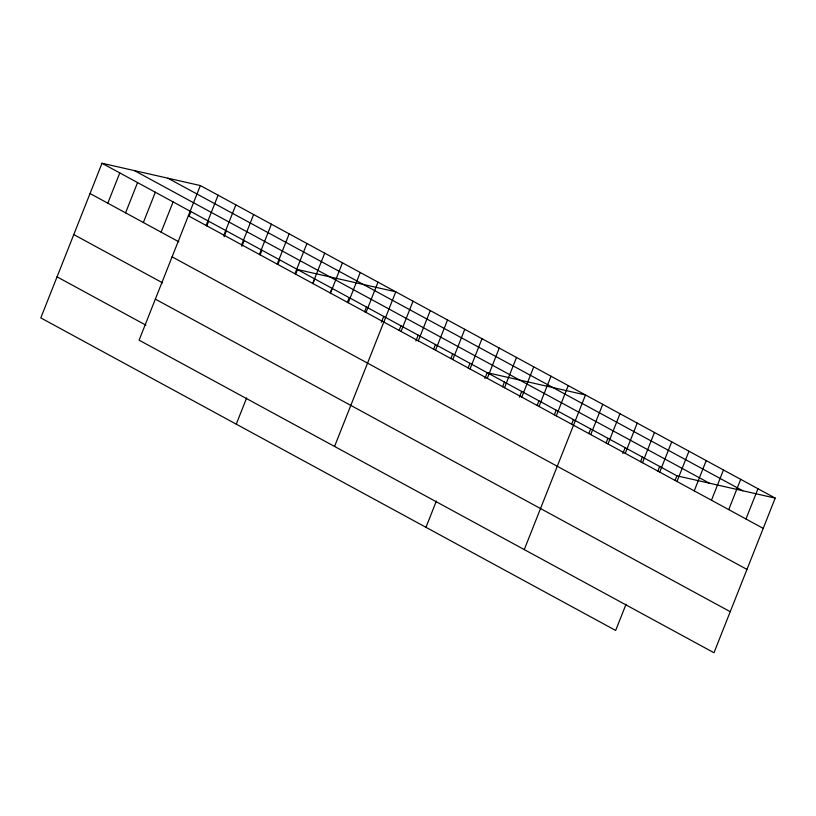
<?xml version="1.0" encoding="UTF-8"?>
<svg xmlns="http://www.w3.org/2000/svg" width="816" height="816" viewBox="0 0 816 816"><rect width="100%" height="100%" fill="white"/><g stroke="black" fill="none" stroke-linecap="round" stroke-linejoin="round"><path stroke-width="1.22" d="M200.328 185.548L139.097 340.17L713.98 652.739L775.2 498.107L200.328 185.548L102.02 163.261L40.8 317.893L615.672 630.452L626.056 604.238M107.804 203.184L119.789 172.931M125.582 212.854L137.557 182.59M143.351 222.513L155.326 192.25M161.119 232.172L173.094 201.909M189.026 216.23L190.862 211.568M206.111 225.471L218.096 195.208M206.795 225.889L208.631 221.228M223.88 235.13L235.865 204.867M224.104 236.711L226.399 230.887M241.648 244.79L253.633 214.526M241.873 246.371L244.178 240.557M259.417 254.449L271.402 224.186M260.1 254.867L261.946 250.216M277.185 264.109L289.17 233.845M277.868 264.527L279.715 259.876M294.953 273.768L306.938 243.505M236.263 424.167L246.636 397.943M295.637 274.196L297.483 269.535L395.78 291.812L334.56 446.444M312.722 283.438L324.707 253.174M312.885 283.57L314.721 278.909M330.133 292.944L331.969 288.293M330.49 293.097L342.475 262.834M347.371 302.328L349.217 297.667M348.259 302.756L360.244 272.493M364.619 311.702L366.466 307.04M366.027 312.416L378.012 282.152M381.409 322.238L383.714 316.424M399.116 330.449L400.962 325.798M401.044 331.459L413.029 301.196M415.895 340.996L418.2 335.172M418.292 340.833L430.277 310.57M433.602 349.207L435.448 344.556M435.54 350.207L447.525 319.943M450.85 358.581L452.696 353.93M452.788 359.581L464.763 329.327M468.098 367.965L469.945 363.304M470.026 368.965L482.011 338.701M425.972 527.309L436.346 501.085M484.888 378.502L487.193 372.677L585.49 394.964L524.27 549.586M487.274 378.338L499.259 348.075M502.595 386.713L504.431 382.061M504.523 387.712L516.508 357.449M519.374 397.259L521.679 391.435M521.771 397.096L533.756 366.833M537.081 405.47L538.927 400.809M539.019 406.47L550.994 376.207M554.329 414.844L556.175 410.193M556.267 415.844L568.242 385.58M571.577 424.218L573.424 419.567M588.826 433.602L590.672 428.941M590.753 434.602L602.738 404.338M606.074 442.976L607.91 438.325M608.002 443.975L619.987 413.712M622.853 453.523L625.158 447.698M625.25 453.359L637.225 423.096M640.56 461.734L642.406 457.072M642.498 462.733L654.473 432.47M657.808 471.107L659.654 466.456M659.736 472.107L671.721 441.844M675.056 480.481L676.903 475.83L775.2 498.107M676.984 481.481L688.969 451.217M694.232 490.865L706.217 460.601M711.481 500.239L723.466 469.975M728.729 509.612L740.704 479.349M745.967 518.996L757.952 488.733M167.882 178.194L742.764 490.753M134.456 170.615L709.339 483.184M102.02 163.261L676.903 475.83M188.343 215.801L763.215 528.37M90.035 193.525L178.888 241.832M172.094 256.846L746.966 569.415M73.787 234.569L162.639 282.877M155.346 299.135L730.228 611.694M57.049 276.848L145.891 325.156"/></g></svg>
